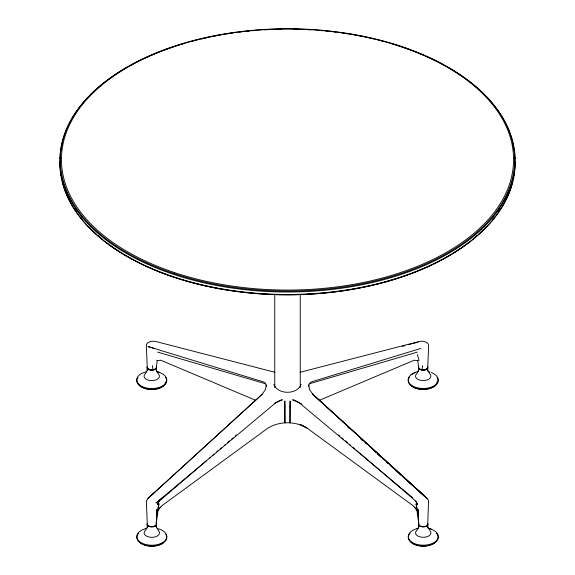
<?xml version="1.0" encoding="UTF-8"?>
<svg xmlns="http://www.w3.org/2000/svg" width="575" height="575" viewBox="0 0 575 575"><rect width="100%" height="100%" fill="white"/><g stroke="black" fill="none" stroke-linecap="round" stroke-linejoin="round"><path stroke-width="0.86" d="M147.135 370.738L147.135 367.439A4.622 2.667 0 0 0 151.513 370.243A4.622 2.667 0 0 0 156.364 367.713L156.364 371.019M147.2 527.455L147.2 524.148A4.622 2.667 0 0 0 151.577 526.952A4.622 2.667 0 0 0 156.429 524.429L156.429 527.728M418.571 370.702L418.571 367.396A4.622 2.667 0 0 0 422.941 370.199A4.622 2.667 0 0 0 427.8 367.677L427.8 370.983M156.271 524.759L156.932 509.371L156.271 523.372A4.643 2.681 0 0 1 151.786 526.743A4.643 2.681 0 0 1 147.293 523.372M427.707 368.043L428.627 346.236C429.331 341.816 422.948 340.882 419.793 341.342L300.15 372.262M427.707 524.759L428.576 500.458L427.009 498.403L403.039 476.768M147.293 366.656A4.643 2.681 0 0 0 152.986 369.941L155.07 369.251L156.271 368.043L157.234 360.64M156.271 523.372L158.959 503.786L157.758 508.566M159.103 501.235L206.619 460.553M417.766 360.64L418.729 368.043L419.93 369.251L422.014 369.941L422.603 365.628M301.12 384.244C297.534 394.967 277.603 394.96 273.88 384.244M309.17 384.258L308.531 386.22L308.703 384.905L309.515 389.519L312.793 394.234L427.009 498.403L403.061 476.862M158.757 501.882L157.385 504.469L159.268 501.199M147.444 370.149L145.288 373.764A7.698 4.449 0 0 0 151.347 380.628A7.698 4.449 0 0 0 158.607 374.167L156.321 370.415M147.509 526.858L145.36 530.473A7.698 4.449 0 0 0 151.419 537.337A7.698 4.449 0 0 0 158.678 530.876L155.933 526.377M418.873 370.113L416.724 373.728A7.698 4.449 0 0 0 422.783 380.585A7.698 4.449 0 0 0 430.043 374.124L427.297 369.632M418.945 526.822L416.789 530.438A7.698 4.449 0 0 0 422.848 537.294A7.698 4.449 0 0 0 430.114 530.84L427.369 526.341M147.293 524.759L146.373 501.22L147.991 498.403L262.207 394.234L265.485 389.519L266.297 384.905L266.469 386.22L265.83 384.258M157.715 510.442L160.288 507.186M158.032 510.399L161.273 506.352M153.999 492.904L147.991 498.403L262.207 394.234M209.329 458.239L210.687 457.067M212.728 455.335L214.087 454.164M216.797 451.849L218.155 450.678M220.189 448.946L221.548 447.774M224.264 445.46L225.623 444.288M227.657 442.556L229.698 440.802M231.732 439.07L233.091 437.898M235.125 436.159L236.483 434.995M162.337 497.72L155.976 503.01L275.439 403.025L282.325 399.762L280.14 400.308L274.404 403.377M161.525 506L268.051 427.994M309.752 383.007L311.916 381.721L421.001 348.378M268.518 427.814C279.838 420.957 295.651 421.202 306.949 427.994L413.475 506M411.032 374.706L416.602 371.809L418.233 371.608M319.326 400.308L414.194 360.238L418.312 360.697M309.307 383.798L417.421 352.094M402.306 346.358L404.893 345.661M408.631 344.72L411.233 344.015M412.965 343.555L418.154 342.154M145.238 528.554L146.869 528.353M416.667 528.518L418.298 528.317M156.688 360.697L160.806 360.238L255.674 400.308M156.465 371.687L159.634 372.284M427.965 528.36L431.135 528.95M274.85 372.262L155.207 341.342C152.052 340.882 145.669 341.816 146.373 346.236L147.293 368.043M157.579 352.094L265.693 383.798M262.416 381.577L147.991 346.531L153.999 348.378M306.949 427.994L299.812 424.257L306.482 427.814M263.084 381.721L265.248 383.007M301.918 404.175L294.86 400.308L292.653 399.79L299.561 403.025L412.663 497.72M338.517 434.995L339.875 436.159M341.909 437.898L343.268 439.07M345.302 440.802L347.343 442.556M349.377 444.288L350.736 445.46M352.77 447.192L354.811 448.946M356.162 450.096L358.203 451.849M359.562 452.999L415.897 501.235M347.832 427.175L349.162 428.368M361.136 439.128L362.466 440.321M365.125 442.714L366.462 443.907M373.779 450.477L375.77 452.273M377.768 454.063L383.087 458.843M386.414 461.833L388.405 463.622M390.403 465.419L401.709 475.575M360.482 438.574L362.48 440.371M373.786 450.541L375.784 452.338M377.775 454.128L381.103 457.125M386.429 461.905L388.42 463.702M390.418 465.498L397.735 472.075M399.064 473.275L401.724 475.669M426.643 498.058L312.318 393.897L427.009 498.403M413.727 506.352L416.968 510.399M414.712 507.186L417.285 510.442M415.732 501.199L417.615 504.469L416.243 501.882M417.4 354.581L419.11 360.388M417.242 508.566L416.041 503.786L418.729 523.372A4.643 2.681 0 0 0 423.214 526.743A4.643 2.681 0 0 0 427.707 523.372M152.397 365.628L152.986 369.941M418.729 523.372L418.068 509.371L418.729 524.759M427.865 527.692L427.865 524.386A4.622 2.667 0 0 1 423.013 526.916A4.622 2.667 0 0 1 418.636 524.113L418.636 527.412M300.243 294.364L300.243 387.586M274.757 294.364L274.757 387.586M156.271 366.656A4.643 2.681 0 0 1 156.271 368.043M165.722 381.893A13.987 8.079 0 0 1 165.054 383.971M163.487 385.868A13.987 8.079 0 0 1 149.572 389.455A13.987 8.079 0 0 1 138.244 383.575M159.907 372.614A14.986 8.654 0 0 1 162.315 386.012A14.986 8.654 0 0 1 139.128 384.546A14.986 8.654 0 0 1 146.503 371.766M156.795 371.723A14.986 8.654 0 0 1 158.427 372.126M165.629 377.394A14.986 8.654 0 0 1 151.627 389.311A14.986 8.654 0 0 1 137.964 377.265M155.415 368.747A4.37 2.523 0 0 1 147.854 368.518M163.552 542.584A13.987 8.079 0 0 1 139.358 541.851M157.694 528.626A14.986 8.654 0 0 1 163.882 541.715A14.986 8.654 0 0 1 140.386 542.182A14.986 8.654 0 0 1 145.008 528.878M165.701 534.11A14.986 8.654 0 0 1 151.038 546.013A14.986 8.654 0 0 1 138.597 533.291M155.02 525.802A4.37 2.523 0 0 1 149.435 526.197M434.988 542.541A13.987 8.079 0 0 1 410.787 541.815M429.927 528.799A14.986 8.654 0 0 1 434.959 541.945A14.986 8.654 0 0 1 411.635 542.017A14.986 8.654 0 0 1 416.444 528.835M436.605 533.399A14.986 8.654 0 0 1 423.107 545.984A14.986 8.654 0 0 1 410.033 533.255M425.234 526.29A4.37 2.523 0 0 1 420.871 526.161M427.707 366.656A4.643 2.681 0 0 1 422.014 369.941M418.729 368.043A4.643 2.681 0 0 1 418.729 366.656M437.151 381.857A13.987 8.079 0 0 1 436.49 383.927M434.916 385.832A13.987 8.079 0 0 1 410.723 385.106M431.343 372.578A14.986 8.654 0 0 1 434.362 385.602A14.986 8.654 0 0 1 411.607 385.329A14.986 8.654 0 0 1 415.538 372.392M428.231 371.687A14.986 8.654 0 0 1 429.856 372.09M437.065 377.358A14.986 8.654 0 0 1 423.056 389.275A14.986 8.654 0 0 1 409.393 377.229M426.851 368.704A4.37 2.523 0 0 1 419.29 368.482M486.881 97.139A227.657 131.438 0 0 1 287.5 292.007A227.657 131.438 0 0 1 88.119 97.139M89.319 95.896A227.657 131.438 0 0 1 126.522 67.634M131.035 65.097A227.657 131.438 0 0 1 152.842 54.596M153.69 54.237A227.657 131.438 0 0 1 183.267 43.722M191.748 41.328A227.657 131.438 0 0 1 196.909 39.991M201.25 38.935A227.657 131.438 0 0 1 209.156 37.167M210.932 36.793A227.657 131.438 0 0 1 217.149 35.571M218.845 35.255A227.657 131.438 0 0 1 220.548 34.953M223.114 34.507A227.657 131.438 0 0 1 224.832 34.22M226.55 33.939A227.657 131.438 0 0 1 228.282 33.666M230.877 33.271A227.657 131.438 0 0 1 232.616 33.012M235.225 32.653A227.657 131.438 0 0 1 236.972 32.416M239.595 32.085A227.657 131.438 0 0 1 241.349 31.869M243.103 31.661A227.657 131.438 0 0 1 244.857 31.467M247.494 31.187A227.657 131.438 0 0 1 249.248 31.007M251.886 30.755A227.657 131.438 0 0 1 256.299 30.382M264.284 29.821A227.657 131.438 0 0 1 268.748 29.584M276.791 29.282A227.657 131.438 0 0 1 281.254 29.188M293.746 29.188A227.657 131.438 0 0 1 298.209 29.282M306.252 29.584A227.657 131.438 0 0 1 310.716 29.821M318.701 30.382A227.657 131.438 0 0 1 323.114 30.755M325.752 31.007A227.657 131.438 0 0 1 327.506 31.187M330.143 31.467A227.657 131.438 0 0 1 331.897 31.661M333.651 31.869A227.657 131.438 0 0 1 335.405 32.085M338.028 32.416A227.657 131.438 0 0 1 339.775 32.653M342.384 33.012A227.657 131.438 0 0 1 344.123 33.271M346.718 33.666A227.657 131.438 0 0 1 348.45 33.939M350.168 34.22A227.657 131.438 0 0 1 351.886 34.507M354.452 34.953A227.657 131.438 0 0 1 356.155 35.255M357.851 35.571A227.657 131.438 0 0 1 364.068 36.793M365.844 37.167A227.657 131.438 0 0 1 373.75 38.935M378.091 39.991A227.657 131.438 0 0 1 383.252 41.328M391.733 43.722A227.657 131.438 0 0 1 421.31 54.237M422.158 54.596A227.657 131.438 0 0 1 443.965 65.097M448.478 67.634A227.657 131.438 0 0 1 485.681 95.896M515.135 161.316A227.657 131.438 0 0 1 287.5 294.465A227.657 131.438 0 0 1 59.865 161.316M59.965 158.736A227.657 131.438 0 0 1 60.087 157.018M60.238 155.293A227.657 131.438 0 0 1 60.547 152.72M60.799 151.002A227.657 131.438 0 0 1 61.252 148.429M61.604 146.718A227.657 131.438 0 0 1 62.201 144.167M512.799 144.167A227.657 131.438 0 0 1 513.396 146.718M513.748 148.429A227.657 131.438 0 0 1 514.201 151.002M514.452 152.72A227.657 131.438 0 0 1 514.762 155.293M514.913 157.018A227.657 131.438 0 0 1 515.035 158.736M514.819 164.414A227.326 131.244 0 0 1 514.747 166.987M514.654 168.705A227.326 131.244 0 0 1 514.431 171.285M514.237 172.996A227.326 131.244 0 0 1 513.87 175.576M513.576 177.287A227.326 131.244 0 0 1 513.065 179.846M512.677 181.549A227.326 131.244 0 0 1 287.5 294.803A227.326 131.244 0 0 1 62.323 181.549M61.935 179.846A227.326 131.244 0 0 1 61.424 177.287M61.13 175.576A227.326 131.244 0 0 1 60.763 172.996M60.569 171.285A227.326 131.244 0 0 1 60.346 168.705M60.253 166.987A227.326 131.244 0 0 1 60.181 164.414M500.214 208.897A226.471 130.755 0 0 1 498.273 211.859M494.572 216.969A226.471 130.755 0 0 1 492.293 219.844M486.436 226.507A226.471 130.755 0 0 1 484.653 228.368M483.431 229.597A226.471 130.755 0 0 1 478.975 233.845M476.984 235.635A226.471 130.755 0 0 1 472.851 239.15M470.07 241.392A226.471 130.755 0 0 1 466.728 243.951M465.362 244.964A226.471 130.755 0 0 1 452.281 253.719M450.743 254.653A226.471 130.755 0 0 1 124.257 254.653M122.719 253.719A226.471 130.755 0 0 1 109.638 244.964M108.272 243.951A226.471 130.755 0 0 1 104.93 241.392M102.149 239.15A226.471 130.755 0 0 1 98.016 235.635M96.025 233.845A226.471 130.755 0 0 1 91.569 229.597M90.347 228.368A226.471 130.755 0 0 1 88.564 226.507M82.707 219.844A226.471 130.755 0 0 1 80.428 216.969M76.727 211.859A226.471 130.755 0 0 1 74.786 208.897M290.037 406.863L289.98 422.956L290.095 401.077L290.037 406.863M284.877 406.812L284.826 401.027L284.934 422.905L284.877 406.812M173.902 273.513A227.19 131.165 0 0 0 514.69 159.915A227.19 131.165 0 0 0 173.902 46.323A227.19 131.165 0 0 0 173.902 273.513M174.469 272.572A226.068 130.518 0 0 0 513.568 159.541A226.068 130.518 0 0 0 174.469 46.503A226.068 130.518 0 0 0 174.469 272.572"/></g></svg>
